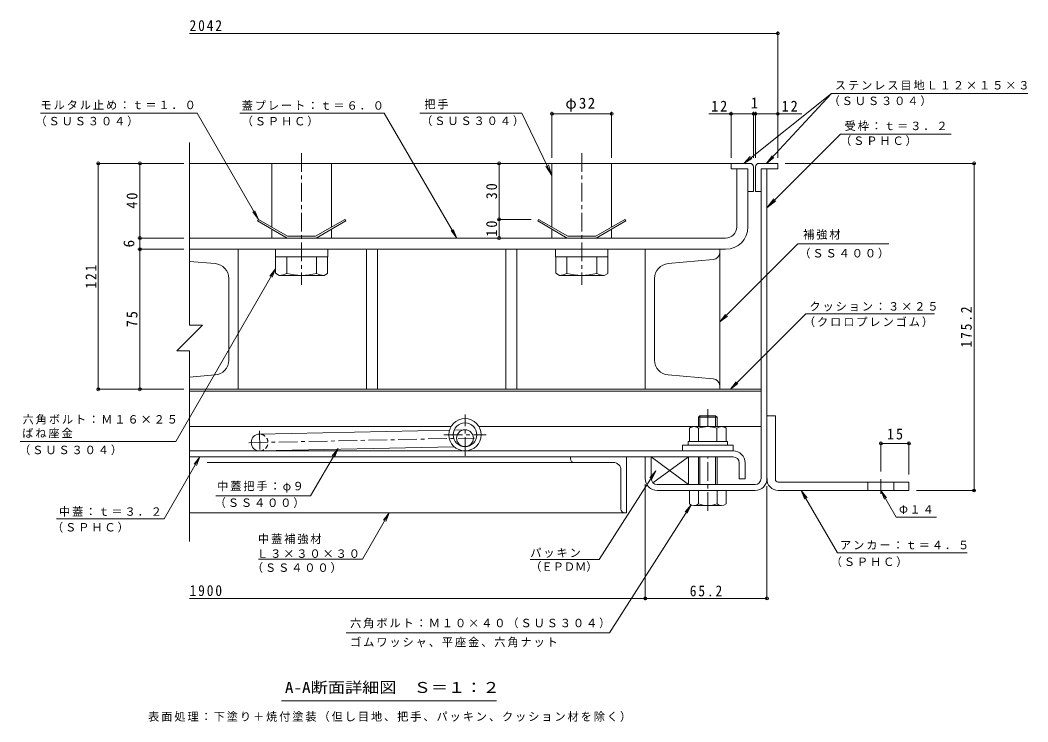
# Model space of a CAD drawing. Units: millimetres on the paper, enlarged 10 times, with parts at other scales. Extents: x -2686 to 2781, y -1962 to 1908.
# Drawn here: x 83 to 2781, y 29 to 1908 of the extents above; entities that cross this region are included whole.
import ezdxf
from ezdxf.enums import TextEntityAlignment as Align

# ---------------------------------------------------------------- set-up
doc = ezdxf.new("R2010")
doc.units = ezdxf.units.MM
doc.header["$LTSCALE"] = 10
doc.header["$PDMODE"] = 32
doc.header["$PDSIZE"] = 8
doc.linetypes.add('CHAIN1', pattern=[8, 5, -1, 1, -1])
doc.linetypes.add('DASHED1', pattern=[1.8, 1.2, -0.6])
for name, color, linetype, lineweight in [('D-1', 2, 'Continuous', 9), ('D-2', 3, 'Continuous', 9), ('D-3', 4, 'Continuous', 9), ('D-5', 7, 'Continuous', 9), ('D-6', 6, 'Continuous', 9), ('D-7', 5, 'Continuous', 5), ('D-8', 5, 'Continuous', 5), ('D-9', 134, 'Continuous', 5), ('D-A', 3, 'Continuous', 9), ('D-B', 6, 'Continuous', 9), ('D-C', 2, 'Continuous', 9), ('D-D', 4, 'Continuous', 9), ('D-E', 3, 'Continuous', 9), ('D-F', 7, 'Continuous', 9)]:
    doc.layers.add(name, color=color, linetype=linetype, lineweight=lineweight)
doc.styles.add('ＭＳ ゴシック', font='')
doc.styles.get('ＭＳ ゴシック').set_extended_font_data('MS Gothic')

msp = doc.modelspace()

# ---------------------------------------------------------------- linework, layer by layer
at = {"layer": 'D-1'}
for p, q in [((2066.48, 680.24), (2066.48, 1509.24)), ((2082.48, 1509.24), (2066.48, 1509.24)), ((2082.48, 680.24), (2082.48, 1509.24)), ((1772.48, 680.24), (1772.48, 738.24)), ((2050.48, 664.24), (1788.48, 664.24)), ((1788.48, 648.24), (1898.98, 648.24)), ((2050.48, 648.24), (1948.98, 648.24))]:
    msp.add_line(p, q, dxfattribs=at)
msp.add_lwpolyline([(1756.48, 680.24), (1756.48, 738.24), (1772.48, 738.24)], dxfattribs=at)
for centre, radius, start, end in [((1788.48, 680.24), 32, 180, 270), ((1788.48, 680.24), 16, 180, 270), ((2050.48, 680.24), 16, 270, 0), ((2050.48, 680.24), 32, 270, 0)]:
    msp.add_arc(centre, radius, start, end, dxfattribs=at)
at = {"layer": 'D-2'}
for p, q in [((2001.48, 1509.24), (2031.48, 1509.24)), ((2001.48, 1509.24), (2001.48, 1354.24)), ((2031.48, 1354.24), (2031.48, 1509.24)), ((536.48, 1324.24), (1971.48, 1324.24)), ((536.48, 1294.24), (1971.48, 1294.24))]:
    msp.add_line(p, q, dxfattribs=at)
at = {"layer": 'D-2', "linetype": 'CHAIN1'}
for p, q in [((1273.98, 740.75), (1273.98, 851.73)), ((1217.23, 797.49), (1330.72, 797.49))]:
    msp.add_line(p, q, dxfattribs=at)
at = {"layer": 'D-2'}
for radius in [43.25, 31.75]:
    msp.add_circle((1273.98, 797.49), radius, dxfattribs=at)
for radius in [30, 60]:
    msp.add_arc((1971.48, 1354.24), radius, 270, 0, dxfattribs=at)
at = {"layer": 'D-3'}
for p, q in [((1986.48, 1524.24), (536.48, 1524.24)), ((1986.48, 1524.24), (1986.48, 1509.24)), ((2036.48, 1524.24), (1986.48, 1524.24)), ((2046.48, 1514.24), (2046.48, 1449.24)), ((2051.48, 1514.24), (2051.48, 1449.24)), ((2061.48, 1524.24), (2111.48, 1524.24)), ((2111.48, 1524.24), (2111.48, 1509.24)), ((1986.48, 1509.24), (2031.48, 1509.24)), ((2031.48, 1509.24), (2031.48, 1449.24)), ((2111.48, 1509.24), (2066.48, 1509.24)), ((2066.48, 1449.24), (2066.48, 1509.24)), ((2031.48, 1449.24), (2046.48, 1449.24)), ((2066.48, 1449.24), (2051.48, 1449.24)), ((721.03, 1374.24), (718.53, 1369.91)), ((718.53, 1369.91), (797.64, 1324.24)), ((721.03, 1374.24), (798.97, 1329.24)), ((951.92, 1374.24), (873.98, 1329.24)), ((954.42, 1369.91), (875.32, 1324.24)), ((951.92, 1374.24), (954.42, 1369.91)), ((1471.03, 1374.24), (1468.53, 1369.91)), ((1468.53, 1369.91), (1547.64, 1324.24)), ((1471.03, 1374.24), (1548.97, 1329.24)), ((1701.92, 1374.24), (1623.98, 1329.24)), ((1704.42, 1369.91), (1625.32, 1324.24)), ((1701.92, 1374.24), (1704.42, 1369.91)), ((797.64, 1324.24), (875.32, 1324.24)), ((873.98, 1329.24), (798.97, 1329.24)), ((1547.64, 1324.24), (1625.32, 1324.24)), ((1623.98, 1329.24), (1548.97, 1329.24))]:
    msp.add_line(p, q, dxfattribs=at)
for centre, start, end in [((2036.48, 1514.24), 0, 90), ((2061.48, 1514.24), 90, 180)]:
    msp.add_arc(centre, 10, start, end, dxfattribs=at)
at = {"layer": 'D-5'}
for p, q in [((2255.02, 1711.64), (2020.38, 1524.24)), ((2255.02, 1711.64), (2081.51, 1524.24)), ((2255.02, 1711.64), (2780.87, 1711.64)), ((137.7, 1658.99), (556.63, 1658.99)), ((556.63, 1658.99), (721.03, 1374.24)), ((670.7, 1658.99), (1057.88, 1658.99)), ((1252.18, 1324.24), (1057.88, 1658.99)), ((1426.06, 1658.99), (1152.81, 1658.99)), ((1426.06, 1658.99), (1506.48, 1491.9)), ((2278.87, 1602.28), (2082.48, 1405.21)), ((2278.87, 1602.28), (2575.21, 1602.28)), ((2020.39, 1524.24), (2037.72, 1542.26)), ((2081.51, 1524.24), (2095.95, 1544.64)), ((2081.51, 1524.24), (2100.74, 1540.21)), ((1506.48, 1491.9), (1490.05, 1517.01)), ((1506.48, 1491.9), (1497.11, 1520.4)), ((2020.39, 1524.24), (2041.79, 1537.16)), ((2082.48, 1405.21), (2100.7, 1429.04)), ((2082.48, 1405.21), (2106.24, 1423.51)), ((721.03, 1374.24), (705.81, 1394.08)), ((721.03, 1374.24), (711.47, 1397.34)), ((1252.18, 1324.24), (1236.91, 1344.04)), ((1252.18, 1324.24), (1242.56, 1347.32)), ((2408.97, 1308.46), (2165.42, 1308.46)), ((499.88, 779.56), (766.98, 1242.18)), ((766.98, 1242.18), (751.76, 1222.35)), ((766.98, 1242.18), (757.41, 1219.09)), ((1956.48, 1099.52), (1976.31, 1114.74)), ((2186.52, 1121.33), (2531.05, 1121.33)), ((1984.43, 919.24), (2004.26, 934.46)), ((499.88, 779.56), (82.9, 779.56)), ((933.99, 760.89), (918.72, 741.09)), ((933.99, 760.89), (924.37, 737.81)), ((468.13, 572.41), (564.38, 738.24)), ((564.38, 738.24), (549.12, 718.44)), ((564.38, 738.24), (554.76, 715.16)), ((1633.24, 463.12), (1784.96, 701.22)), ((1784.96, 701.22), (1768.89, 682.07)), ((1784.96, 701.22), (1774.39, 678.56)), ((2174.39, 648.24), (2183.96, 625.14)), ((2174.39, 648.24), (2189.61, 628.4)), ((2174.39, 648.24), (2270.8, 481.25)), ((2387.48, 648.24), (2397.04, 625.14)), ((2387.48, 648.24), (2402.7, 628.4)), ((2387.48, 648.24), (2428.59, 577.03)), ((1661.02, 267.11), (1879.43, 609.86)), ((1879.43, 609.86), (1863.36, 590.71)), ((1879.43, 609.86), (1868.86, 587.21)), ((180.41, 572.41), (468.13, 572.41)), ((999.27, 464.29), (1071.22, 588.24)), ((1071.22, 588.24), (1055.95, 568.44)), ((1071.22, 588.24), (1061.6, 565.16)), ((2428.59, 577.03), (2536.64, 577.03)), ((720.79, 464.29), (999.27, 464.29)), ((1448.67, 463.12), (1633.24, 463.12)), ((2270.8, 481.25), (2618.24, 481.25)), ((956.14, 267.11), (1661.02, 267.11)), ((1357.99, 84.9), (782.99, 84.9))]:
    msp.add_line(p, q, dxfattribs=at)
for points in [[(2165.42, 1308.46), (1956.48, 1099.52), (1971.7, 1119.35)], [(2186.52, 1121.33), (1984.43, 919.24), (1999.65, 939.08)], [(606.59, 633.97), (860.32, 633.97), (933.99, 760.89)]]:
    msp.add_lwpolyline(points, dxfattribs=at)
at = {"layer": 'D-6'}
for p, q in [((2066.48, 1418.23), (2066.48, 1403.23)), ((536.48, 919.24), (2066.48, 919.24)), ((536.48, 914.24), (2066.48, 914.24)), ((1236.6, 819.24), (536.48, 819.24)), ((723.51, 799.23), (1232.54, 809.88)), ((1244.85, 810.13), (1273.51, 810.73)), ((1311.36, 819.24), (1881.48, 819.24)), ((1966.48, 819.24), (2066.48, 819.24)), ((724.45, 754.24), (1245.28, 765.13)), ((1273.98, 765.73), (1274.45, 765.74)), ((1772.48, 738.24), (1772.48, 680.24)), ((1776.99, 669.09), (1872.48, 738.24))]:
    msp.add_line(p, q, dxfattribs=at)
at = {"layer": 'D-6', "linetype": 'CHAIN1'}
for p, q in [((695.46, 776.14), (1299.26, 788.77)), ((723.32, 808.24), (724.57, 748.36))]:
    msp.add_line(p, q, dxfattribs=at)
at = {"layer": 'D-6'}
msp.add_lwpolyline([(1788.48, 664.24), (1872.48, 664.24), (1872.48, 738.24), (1772.48, 738.24), (1872.48, 664.24)], dxfattribs=at)
msp.add_circle((1273.98, 788.24), 22.5, dxfattribs=at)
msp.add_arc((723.98, 776.74), 22.5, 90, 270, dxfattribs=at)
at = {"layer": 'D-6', "linetype": 'DASHED1'}
msp.add_arc((723.98, 776.74), 22.5, 270, 90, dxfattribs=at)
at = {"layer": 'D-7', "linetype": 'CHAIN1'}
for p, q in [((1923.98, 819.24), (1923.98, 865.9)), ((1923.98, 593.85), (1923.98, 738.24))]:
    msp.add_line(p, q, dxfattribs=at)
at = {"layer": 'D-7'}
for p, q in [((1903.04, 848.24), (1898.98, 844.18)), ((1948.98, 844.18), (1898.98, 844.18)), ((1898.98, 819.24), (1898.98, 844.18)), ((1944.92, 848.24), (1903.04, 848.24)), ((1903.04, 819.24), (1903.04, 848.24)), ((1944.92, 848.24), (1948.98, 844.18)), ((1944.92, 819.24), (1944.92, 848.24)), ((1948.98, 844.18), (1948.98, 820.74)), ((1948.98, 844.18), (1948.98, 819.24)), ((1898.98, 738.24), (1898.98, 664.24)), ((1903.04, 664.24), (1903.04, 738.24)), ((1944.92, 664.24), (1944.92, 738.24)), ((1948.98, 738.24), (1948.98, 664.24)), ((1972.98, 648.24), (1874.98, 648.24)), ((1874.98, 612.71), (1874.98, 648.24)), ((1898.98, 648.24), (1898.98, 612.71)), ((1948.98, 648.24), (1948.98, 612.71)), ((1972.98, 612.71), (1972.98, 648.24)), ((1960.98, 608.24), (1886.98, 608.24))]:
    msp.add_line(p, q, dxfattribs=at)
at = {"layer": 'D-7', "color": 2, "lineweight": 9}
for p, q in [((1874.9, 815.44), (1881.48, 819.24)), ((1874.9, 815.44), (1874.9, 779.24)), ((1966.48, 819.24), (1881.48, 819.24)), ((1899.44, 815.44), (1899.44, 779.24)), ((1948.51, 815.44), (1948.51, 779.24))]:
    msp.add_line(p, q, dxfattribs=at)
at = {"layer": 'D-7', "color": 134}
for p, q in [((1856.48, 769.24), (1856.48, 754.24)), ((1856.48, 769.24), (1991.48, 769.24)), ((1991.48, 769.24), (1991.48, 754.24)), ((1856.48, 754.24), (1991.48, 754.24))]:
    msp.add_line(p, q, dxfattribs=at)
at = {"layer": 'D-7', "color": 6, "lineweight": 9}
for p, q in [((1871.48, 779.24), (1871.48, 769.24)), ((1871.48, 769.24), (1976.48, 769.24))]:
    msp.add_line(p, q, dxfattribs=at)
at = {"layer": 'D-7', "color": 2, "lineweight": 9}
msp.add_lwpolyline([(1966.48, 819.24), (1973.05, 815.44), (1973.05, 779.24), (1874.9, 779.24)], dxfattribs=at)
at = {"layer": 'D-7', "color": 6, "lineweight": 9}
msp.add_lwpolyline([(1871.48, 779.24), (1976.48, 779.24), (1976.48, 769.24)], dxfattribs=at)
at = {"layer": 'D-7', "color": 2, "lineweight": 9}
for centre, radius, start, end in [((1889.38, 790.36), 28.97, 94.38438, 120), ((1886.4, 795.04), 24.21, 57.42749, 88.18784), ((1923.98, 738.03), 81.2, 72.41188, 107.5881), ((1961.55, 795.04), 24.21, 91.81215, 122.57249), ((1958.57, 790.36), 28.97, 59.99998, 85.6156)]:
    msp.add_arc(centre, radius, start, end, dxfattribs=at)
at = {"layer": 'D-7'}
for centre, radius, start, end in [((1886.98, 626.57), 18.33, 229.1022, 310.89809), ((1923.98, 680.32), 72.08, 249.70546, 290.29454), ((1960.98, 626.57), 18.33, 229.10191, 310.8978)]:
    msp.add_arc(centre, radius, start, end, dxfattribs=at)
at = {"layer": 'D-8'}
for p, q in [((536.48, 1294.24), (1956.48, 1294.24)), ((1956.48, 1294.24), (1956.48, 919.24)), ((1956.48, 919.24), (536.48, 919.24))]:
    msp.add_line(p, q, dxfattribs=at)
at = {"layer": 'D-9'}
for p, q in [((666.48, 1294.24), (536.48, 1294.24)), ((666.48, 919.24), (666.48, 1294.24)), ((766.98, 1274.24), (766.98, 1229.87)), ((796.48, 1229.73), (796.48, 1274.24)), ((876.48, 1229.73), (876.48, 1274.24)), ((905.98, 1274.24), (905.98, 1229.73)), ((1516.98, 1274.24), (1516.98, 1229.87)), ((1546.48, 1229.73), (1546.48, 1274.24)), ((1626.48, 1229.73), (1626.48, 1274.24)), ((1655.98, 1274.24), (1655.98, 1229.73)), ((1756.48, 1294.24), (1956.48, 1294.24)), ((1756.48, 919.24), (1756.48, 1294.24)), ((1956.48, 1286.32), (1956.48, 1294.24)), ((536.48, 1261.87), (604.96, 1255.88)), ((1938.22, 1266.39), (1817.99, 1255.88)), ((641.48, 1216.03), (641.48, 997.46)), ((776.52, 1224.36), (766.98, 1229.87)), ((896.48, 1224.24), (776.73, 1224.24)), ((896.48, 1224.24), (905.98, 1229.73)), ((1526.52, 1224.36), (1516.98, 1229.87)), ((1646.48, 1224.24), (1526.73, 1224.24)), ((1646.48, 1224.24), (1655.98, 1229.73)), ((1781.48, 1216.03), (1781.48, 997.46)), ((536.48, 951.62), (604.96, 957.61)), ((1938.22, 947.09), (1817.99, 957.61)), ((666.48, 919.24), (536.48, 919.24)), ((1756.48, 919.24), (1956.48, 919.24)), ((1956.48, 927.17), (1956.48, 919.24))]:
    msp.add_line(p, q, dxfattribs=at)
for centre, radius, start, end in [((1936.48, 1286.32), 20, 274.99944, 0), ((601.48, 1216.03), 40, 0, 85.00056), ((1821.48, 1216.03), 40, 94.99944, 180), ((777.76, 1258.75), 34.53, 267.86055, 302.81094), ((836.48, 1372.84), 148.6, 254.38446, 285.61554), ((895.19, 1258.75), 34.53, 237.18906, 272.13945), ((1527.76, 1258.75), 34.53, 267.86055, 302.81094), ((1586.48, 1372.84), 148.6, 254.38446, 285.61554), ((1645.19, 1258.75), 34.53, 237.18906, 272.13945), ((601.48, 997.46), 40, 275.00003, 0), ((1821.48, 997.46), 40, 180, 264.99997), ((1936.48, 927.17), 20, 0, 84.99997)]:
    msp.add_arc(centre, radius, start, end, dxfattribs=at)
at = {"layer": 'D-A'}
for p, q in [((1991.98, 754.24), (536.48, 754.24)), ((536.48, 738.24), (1991.98, 738.24)), ((2007.98, 722.24), (2007.98, 679.24)), ((2023.98, 722.24), (2023.98, 679.24)), ((2007.98, 679.24), (2023.98, 679.24))]:
    msp.add_line(p, q, dxfattribs=at)
for radius in [32, 16]:
    msp.add_arc((1991.98, 722.24), radius, 0, 90, dxfattribs=at)
at = {"layer": 'D-B'}
for p, q in [((1556.48, 738.24), (544.85, 738.24)), ((1556.48, 738.24), (1706.48, 738.24)), ((1556.48, 733.24), (1556.48, 738.24)), ((1706.48, 738.24), (1706.48, 588.24)), ((1566.48, 723.24), (583.21, 723.24)), ((1566.48, 723.24), (1671.48, 723.24)), ((1691.48, 598.24), (1691.48, 703.24)), ((1701.48, 588.24), (536.48, 588.24)), ((1701.48, 588.24), (1706.48, 588.24))]:
    msp.add_line(p, q, dxfattribs=at)
for centre, radius, start, end in [((1566.48, 733.24), 10, 180, 270), ((1671.48, 703.24), 20, 0, 90), ((1701.48, 598.24), 10, 180, 270)]:
    msp.add_arc(centre, radius, start, end, dxfattribs=at)
at = {"layer": 'D-C', "linetype": 'CHAIN1'}
for p, q in [((836.48, 1551.92), (836.48, 1198.61)), ((1586.48, 1551.92), (1586.48, 1198.61))]:
    msp.add_line(p, q, dxfattribs=at)
at = {"layer": 'D-C'}
for p, q in [((756.48, 1524.24), (916.48, 1524.24)), ((756.48, 1353.78), (756.48, 1524.24)), ((916.48, 1353.78), (916.48, 1524.24)), ((1506.48, 1524.24), (1666.48, 1524.24)), ((1506.48, 1353.78), (1506.48, 1524.24)), ((1666.48, 1353.78), (1666.48, 1524.24)), ((756.48, 1324.24), (756.48, 1348.01)), ((916.48, 1324.24), (756.48, 1324.24)), ((916.48, 1324.24), (916.48, 1348.01)), ((1506.48, 1324.24), (1506.48, 1348.01)), ((1666.48, 1324.24), (1506.48, 1324.24)), ((1666.48, 1324.24), (1666.48, 1348.01))]:
    msp.add_line(p, q, dxfattribs=at)
at = {"layer": 'D-C', "color": 134, "lineweight": 5}
for p, q in [((766.48, 1294.24), (906.48, 1294.24)), ((906.48, 1294.24), (906.48, 1274.24)), ((1516.48, 1294.24), (1656.48, 1294.24)), ((1656.48, 1294.24), (1656.48, 1274.24))]:
    msp.add_line(p, q, dxfattribs=at)
for points in [[(766.48, 1294.24), (766.48, 1274.24), (906.48, 1274.24)], [(1516.48, 1294.24), (1516.48, 1274.24), (1656.48, 1274.24)]]:
    msp.add_lwpolyline(points, dxfattribs=at)
at = {"layer": 'D-D'}
for p, q in [((1009.81, 1294.24), (536.48, 1294.24)), ((1009.81, 919.24), (1009.81, 1294.24)), ((1383.14, 1294.24), (1383.14, 919.24)), ((1756.48, 919.24), (1756.48, 1294.24)), ((536.48, 919.24), (1009.81, 919.24)), ((1383.14, 919.24), (1039.81, 919.24)), ((1413.14, 919.24), (1756.48, 919.24))]:
    msp.add_line(p, q, dxfattribs=at)
for points in [[(1039.81, 919.24), (1039.81, 1294.24), (1383.14, 1294.24)], [(1756.48, 1294.24), (1413.14, 1294.24), (1413.14, 919.24)]]:
    msp.add_lwpolyline(points, dxfattribs=at)
at = {"layer": 'D-E', "color": 2}
for p, q in [((1009.81, 1294.24), (1039.81, 1294.24)), ((1009.81, 919.24), (1009.81, 1294.24)), ((1039.81, 1294.24), (1039.81, 919.24)), ((1039.81, 919.24), (1009.81, 919.24))]:
    msp.add_line(p, q, dxfattribs=at)
at = {"layer": 'D-E'}
for p, q in [((2082.48, 848.24), (2082.48, 680.24)), ((2082.48, 848.24), (2104.98, 848.24)), ((2104.98, 678.24), (2104.98, 848.24)), ((2112.48, 670.74), (2462.48, 670.74)), ((2462.48, 648.24), (2112.48, 648.24)), ((2352.48, 648.24), (2352.48, 670.74)), ((2422.48, 648.24), (2422.48, 670.74)), ((2462.48, 670.74), (2462.48, 648.24))]:
    msp.add_line(p, q, dxfattribs=at)
at = {"layer": 'D-E', "linetype": 'CHAIN1'}
msp.add_line((2387.48, 639.5), (2387.48, 678.95), dxfattribs=at)
at = {"layer": 'D-E', "color": 2}
msp.add_lwpolyline([(1413.14, 919.24), (1383.14, 919.24), (1383.14, 1294.24), (1413.14, 1294.24)], close=True, dxfattribs=at)
at = {"layer": 'D-E'}
for radius, start in [(30, 176.17647), (7.5, 180.00027)]:
    msp.add_arc((2112.48, 678.24), radius, start, 270, dxfattribs=at)
at = {"layer": 'D-F'}
for p, q in [((2111.48, 1872.22), (536.48, 1872.22)), ((2111.48, 1539.24), (2111.48, 1877.22)), ((1506.48, 1539.24), (1506.48, 1661.86)), ((1506.48, 1656.86), (1666.48, 1656.86)), ((1666.48, 1539.24), (1666.48, 1661.86)), ((1926.91, 1656.86), (2046.48, 1656.86)), ((1986.48, 1539.24), (1986.48, 1661.86)), ((2046.48, 1539.24), (2046.48, 1661.86)), ((2046.48, 1656.86), (2051.48, 1656.86)), ((2051.48, 1539.24), (2051.48, 1661.86)), ((2051.48, 1656.86), (2175.83, 1656.86)), ((536.48, 1580), (536.48, 1090.65)), ((521.48, 1524.24), (288.93, 1524.24)), ((291.93, 919.24), (291.93, 1524.24)), ((403.37, 1324.24), (403.37, 1524.24)), ((1365.15, 1374.24), (1365.15, 1524.24)), ((2640.1, 1524.24), (2131.48, 1524.24)), ((2637.1, 648.24), (2637.1, 1524.24)), ((1362.15, 1374.24), (1451.03, 1374.24)), ((1365.15, 1324.24), (1365.15, 1374.24)), ((521.48, 1324.24), (398.37, 1324.24)), ((403.37, 1294.24), (403.37, 1324.24)), ((521.48, 1294.24), (398.37, 1294.24)), ((403.37, 919.24), (403.37, 1294.24)), ((536.48, 1021.83), (502.07, 1021.83)), ((536.48, 1021.83), (536.48, 511.7)), ((288.93, 919.24), (521.48, 919.24)), ((2387.48, 777.49), (2387.48, 698.95)), ((2387.48, 774.49), (2462.48, 774.49)), ((2462.48, 777.49), (2462.48, 690.74)), ((1756.47, 665.24), (1756.47, 354.34)), ((2082.48, 356.34), (2082.48, 660.24)), ((2640.1, 648.24), (2482.48, 648.24)), ((1756.47, 359.34), (536.48, 359.34)), ((1756.47, 359.34), (2082.48, 359.34))]:
    msp.add_line(p, q, dxfattribs=at)
msp.add_lwpolyline([(536.48, 1090.65), (570.88, 1090.65), (502.07, 1021.83)], dxfattribs=at)
for p in [(2111.48, 1872.22), (1506.48, 1656.86), (1666.48, 1656.86), (1986.48, 1656.86), (2046.48, 1656.86), (2051.48, 1656.86), (2111.48, 1656.86), (291.93, 1524.24), (403.37, 1524.24), (1365.15, 1524.24), (2637.1, 1524.24), (1365.15, 1374.24), (403.37, 1324.24), (1365.15, 1324.24), (403.37, 1294.24), (291.93, 919.24), (403.37, 919.24), (2387.48, 774.49), (2462.48, 774.49), (2637.1, 648.24), (1756.47, 359.34), (2082.48, 359.34)]:
    msp.add_point(p, dxfattribs=at)

# ---------------------------------------------------------------- texts
at = {"layer": 'D-5', "style": 'ＭＳ ゴシック'}
msp.add_text('（ＥＰＤＭ）', height=21.99, dxfattribs=at).set_placement((1448.67, 426.55), align=Align.BOTTOM_LEFT)
at = {"layer": 'D-5', "color": 2, "style": 'ＭＳ ゴシック', "width": 1.15}
msp.add_text('A-A断面詳細図\u3000Ｓ＝１：２', height=29.33, dxfattribs=at).set_placement((791.74, 97.4), align=Align.BOTTOM_LEFT)
at = {"layer": 'D-5', "char_height": 21.99, "attachment_point": 7, "style": 'ＭＳ ゴシック'}
for s, insert in [('\\T1.17;ステンレス目地Ｌ１２×１５×３', (2264.22, 1719.81)), ('\\T1.17;（ＳＵＳ３０４）', (2247.38, 1677.37)), ('\\T1.17;モルタル止め：ｔ＝１．０', (137.3, 1668)), ('\\T1.17;蓋プレート：ｔ＝６．０', (676.03, 1666.54)), ('\\T1.17;把手', (1164.9, 1668.83)), ('\\T1.17;（ＳＵＳ３０４）', (123.74, 1623.09)), ('\\T1.17;（ＳＰＨＣ）', (676.03, 1622.87)), ('\\T1.17;（ＳＵＳ３０４）', (1156.49, 1623.93)), ('\\T1.17;受枠：ｔ＝３．２', (2290.37, 1610.84)), ('\\T1.17;（ＳＰＨＣ）', (2278.21, 1570.69)), ('\\T1.17;補強材', (2179.17, 1319.94)), ('\\T1.17;（ＳＳ４００）', (2168.97, 1269.41)), ('\\T1.17;クッション：３×２５', (2196.07, 1127.66)), ('\\T1.17;（クロロプレンゴム）', (2181.25, 1085.56)), ('\\T1.17;六角ボルト：Ｍ１６×２５', (89.42, 824.92)), ('\\T1.17;ばね座金', (88.38, 788.2)), ('\\T1.17;（ＳＵＳ３０４）', (80.12, 742.64)), ('\\T1.17;中蓋把手：φ９', (610.31, 642.86)), ('\\T1.17;（ＳＳ４００）', (603.67, 601.32)), ('\\T1.17;中蓋：ｔ＝３．２', (186.84, 578.11)), ('\\T1.17;Φ１４', (2435.89, 585.55)), ('\\T1.17;（ＳＰＨＣ）', (168.17, 535.55)), ('\\T1.17;中蓋補強材', (719.51, 504.79)), ('\\T1.17;アンカー：ｔ＝４．５', (2278.1, 489.77)), ('\\T1.17;Ｌ３×３０×３０', (717.16, 467.6)), ('\\T1.17;パッキン', (1448.67, 467.94)), ('\\T1.17;（ＳＰＨＣ）', (2253.12, 443.17)), ('\\T1.17;（ＳＳ４００）', (703.32, 427.46)), ('\\T1.17;六角ボルト：Ｍ１０×４０（ＳＵＳ３０４）', (966.29, 279.13)), ('\\T1.17;ゴムワッシャ、平座金、六角ナット', (966.29, 228.3)), ('\\T1.17;表面処理：下塗り＋焼付塗装（但し目地、把手、パッキン、クッション材を除く）', (425.49, 28.77))]:
    msp.add_mtext(s, dxfattribs=dict(at, insert=insert))
at = {"layer": 'D-F', "color": 2, "style": 'ＭＳ ゴシック'}
msp.add_text('1', height=29.33, dxfattribs=at).set_placement((2038.98, 1662.86), align=Align.BOTTOM_LEFT)
msp.add_text('6', height=29.33, rotation=90, dxfattribs=at).set_placement((397.37, 1299.24), align=Align.BOTTOM_LEFT)
at = {"layer": 'D-F', "color": 2, "char_height": 29.33, "attachment_point": 7, "style": 'ＭＳ ゴシック'}
for s, insert in [('\\T1.28;\\W0.9;2042', (536.48, 1878.22)), ('\\T1.19;φ32', (1542.73, 1662.86)), ('\\T1.27;\\W0.95;12', (1933.01, 1662.86)), ('\\T1.27;\\W0.95;12', (2121.75, 1662.86)), ('\\T1.27;\\W0.95;15', (2403.73, 784.49)), ('\\T1.28;\\W0.9;1900', (536.48, 365.34)), ('\\T1.28;\\W0.9;65.2', (1875.72, 364.34))]:
    msp.add_mtext(s, dxfattribs=dict(at, insert=insert))
at = {"layer": 'D-F', "color": 2, "char_height": 29.33, "attachment_point": 7, "rotation": 90, "style": 'ＭＳ ゴシック'}
for s, insert in [('\\T1.27;\\W0.95;30', (1360.15, 1427.99)), ('\\T1.27;\\W0.95;40', (397.37, 1402.99)), ('\\T1.27;\\W0.95;10', (1360.15, 1327.99)), ('\\T1.27;\\W0.9;121', (286.93, 1189.24)), ('\\T1.28;\\W0.9;175.2', (2631.1, 1031.24)), ('\\T1.27;\\W0.95;75', (397.37, 1085.49))]:
    msp.add_mtext(s, dxfattribs=dict(at, insert=insert))

doc.saveas('drawing.dxf')
